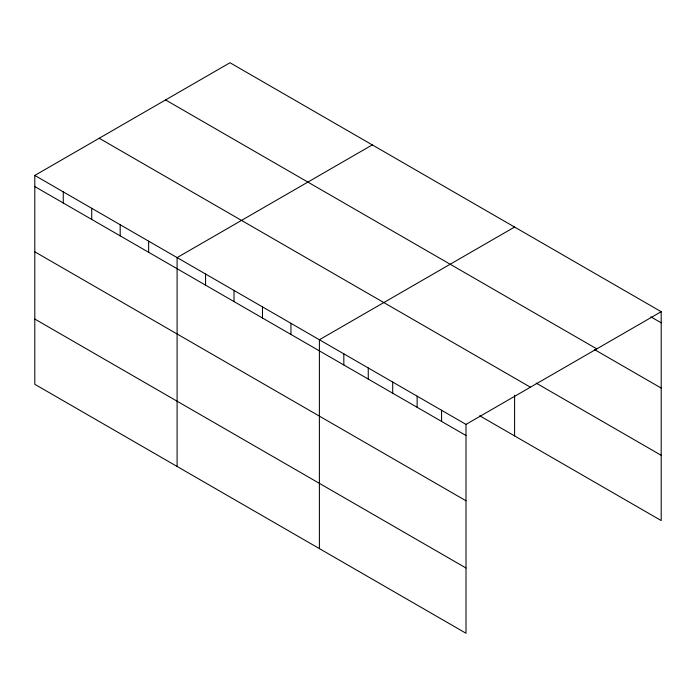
<?xml version="1.0" encoding="UTF-8"?>
<svg xmlns="http://www.w3.org/2000/svg" width="696" height="696" viewBox="0 0 696 696"><rect width="100%" height="100%" fill="white"/><g stroke="black" fill="none" stroke-linecap="round" stroke-linejoin="round"><path stroke-width="1.04" d="M34.8 175.435L466.007 424.395L466.007 633.256L34.8 384.296L34.8 175.435L229.993 62.744L661.2 311.704L661.2 520.565L479.701 415.773M372.29 144.899L177.097 257.598L177.097 466.45M514.588 227.053L319.394 339.752L319.394 548.613M466.007 424.395L661.2 311.704M650.864 316.854L661.2 322.822M165.578 99.937L596.785 348.887M594.471 349.557L661.2 388.081M536.207 383.139L661.2 455.306M99.215 138.252L530.422 387.202M34.8 186.563L466.007 435.522M34.8 251.813L466.007 500.772M34.8 319.046L466.007 568.006M514.588 395.267L514.588 435.913M441.569 410.283L441.569 421.411M417.139 396.181L417.139 407.299M392.701 382.069L392.701 393.197M368.262 367.966L368.262 379.085M343.833 353.855L343.833 364.982M290.937 323.318L290.937 334.445M262.479 306.884L262.479 318.011M234.021 290.458L234.021 301.577M205.555 274.024L205.555 285.151M148.639 241.164L148.639 252.291M120.182 224.73L120.182 235.857M91.715 208.304L91.715 219.423M63.258 191.87L63.258 202.997"/></g></svg>
